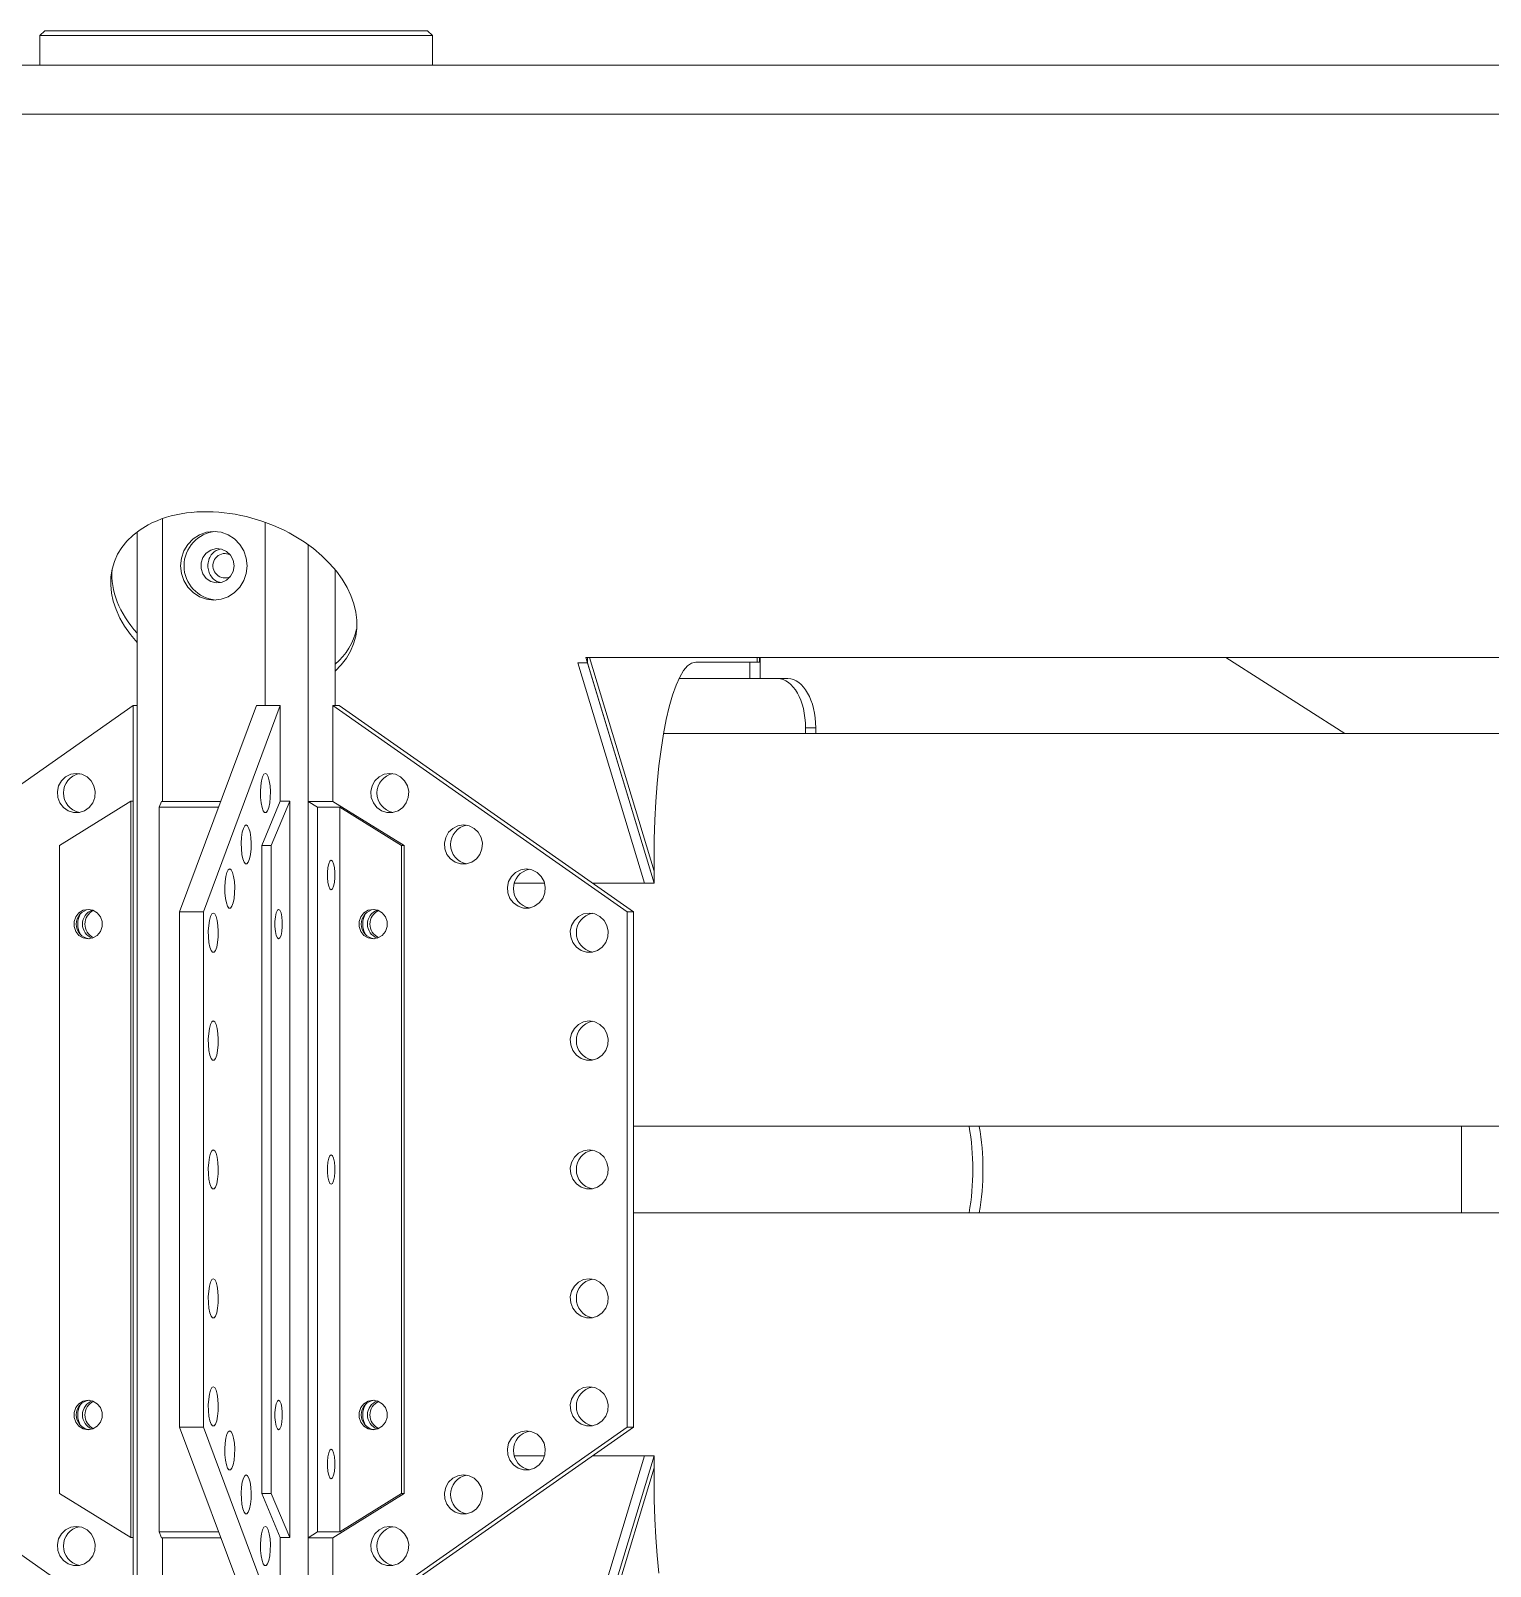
# Model space of a CAD drawing. Header units: millimetres. Extents: x -1052 to 3351, y 0 to 2015.
# Drawn here: x -120.231 to -116.668, y 1572.073 to 1575.821 of the extents above; entities that cross this region are included whole.
import ezdxf

# ---------------------------------------------------------------- set-up
doc = ezdxf.new("R2010")
doc.units = ezdxf.units.MM

msp = doc.modelspace()

# ---------------------------------------------------------------- linework, layer by layer
at = {"linetype": 'Continuous', "lineweight": 0}
for p, q in [((-120.197, 1575.8209), (-120.2089, 1575.8089)), ((-120.2089, 1575.8089), (-120.2089, 1575.737)), ((-119.2613, 1575.8089), (-120.2089, 1575.8089)), ((-120.197, 1575.8209), (-119.273, 1575.8209)), ((-119.273, 1575.8209), (-119.2624, 1575.8209)), ((-119.2504, 1575.8089), (-119.2624, 1575.8209)), ((-119.2504, 1575.8089), (-119.2613, 1575.8089)), ((-119.2504, 1575.737), (-119.2504, 1575.8089)), ((-121.4468, 1575.737), (-104.9845, 1575.737)), ((-121.4468, 1575.6172), (-104.9845, 1575.6172)), ((-119.9096, 1574.6299), (-119.9096, 1573.9398)), ((-119.6588, 1574.1735), (-119.6588, 1574.621)), ((-119.9711, 1571.4846), (-119.9711, 1574.5978)), ((-119.8476, 1574.5672), (-119.8573, 1574.5513)), ((-119.8348, 1574.5805), (-119.8476, 1574.5672)), ((-119.8194, 1574.5905), (-119.8348, 1574.5805)), ((-119.8023, 1574.5967), (-119.8194, 1574.5905)), ((-119.7842, 1574.5988), (-119.8023, 1574.5967)), ((-119.7661, 1574.5967), (-119.7842, 1574.5988)), ((-119.749, 1574.5905), (-119.7661, 1574.5967)), ((-119.7336, 1574.5805), (-119.749, 1574.5905)), ((-119.7208, 1574.5672), (-119.7336, 1574.5805)), ((-119.7111, 1574.5513), (-119.7208, 1574.5672)), ((-119.5538, 1574.5662), (-119.5538, 1573.9398)), ((-119.8633, 1574.5336), (-119.8653, 1574.5149)), ((-119.8573, 1574.5513), (-119.8633, 1574.5336)), ((-119.8108, 1574.5349), (-119.8151, 1574.5218)), ((-119.8026, 1574.5458), (-119.8108, 1574.5349)), ((-119.7914, 1574.5533), (-119.8026, 1574.5458)), ((-119.7785, 1574.5567), (-119.7914, 1574.5533)), ((-119.7652, 1574.5556), (-119.7785, 1574.5567)), ((-119.7529, 1574.5501), (-119.7652, 1574.5556)), ((-119.7459, 1574.5426), (-119.7569, 1574.5449)), ((-119.7431, 1574.5407), (-119.7529, 1574.5501)), ((-119.7438, 1574.5417), (-119.7459, 1574.5426)), ((-119.7367, 1574.5286), (-119.7431, 1574.5407)), ((-119.7345, 1574.5149), (-119.7367, 1574.5286)), ((-119.7051, 1574.5336), (-119.7111, 1574.5513)), ((-119.7031, 1574.5149), (-119.7051, 1574.5336)), ((-119.8653, 1574.5149), (-119.8633, 1574.4963)), ((-119.8633, 1574.4963), (-119.8573, 1574.4786)), ((-119.8151, 1574.5218), (-119.8151, 1574.508)), ((-119.8151, 1574.508), (-119.8108, 1574.495)), ((-119.8108, 1574.495), (-119.8026, 1574.4841)), ((-119.7529, 1574.4798), (-119.7431, 1574.4892)), ((-119.7431, 1574.4892), (-119.7367, 1574.5013)), ((-119.7367, 1574.5013), (-119.7345, 1574.5149)), ((-119.7111, 1574.4786), (-119.7051, 1574.4963)), ((-119.7051, 1574.4963), (-119.7031, 1574.5149)), ((-119.4883, 1574.1735), (-119.4883, 1574.5055)), ((-119.8573, 1574.4786), (-119.8476, 1574.4627)), ((-119.8476, 1574.4627), (-119.8348, 1574.4494)), ((-119.8026, 1574.4841), (-119.7914, 1574.4765)), ((-119.7914, 1574.4765), (-119.7785, 1574.4732)), ((-119.7785, 1574.4732), (-119.7652, 1574.4743)), ((-119.7652, 1574.4743), (-119.7529, 1574.4798)), ((-119.7336, 1574.4494), (-119.7208, 1574.4627)), ((-119.7208, 1574.4627), (-119.7111, 1574.4786)), ((-119.8348, 1574.4494), (-119.8194, 1574.4394)), ((-119.8194, 1574.4394), (-119.8023, 1574.4332)), ((-119.8023, 1574.4332), (-119.7842, 1574.4311)), ((-119.7842, 1574.4311), (-119.7661, 1574.4332)), ((-119.7661, 1574.4332), (-119.749, 1574.4394)), ((-119.749, 1574.4394), (-119.7336, 1574.4494)), ((-118.8954, 1574.2777), (-118.8719, 1574.2777)), ((-118.8954, 1574.2777), (-118.733, 1573.7405)), ((-115.5977, 1574.2913), (-118.8761, 1574.2913)), ((-118.8761, 1574.2913), (-118.7096, 1573.7405)), ((-118.8719, 1574.2913), (-118.8719, 1574.2777)), ((-118.8719, 1574.2777), (-118.7096, 1573.7405)), ((-118.7096, 1573.7698), (-118.8672, 1574.2913)), ((-118.6375, 1574.259), (-118.6278, 1574.2705)), ((-118.6278, 1574.2705), (-118.6179, 1574.2774)), ((-118.6179, 1574.2774), (-118.6079, 1574.2797)), ((-118.6079, 1574.2797), (-118.4576, 1574.2797)), ((-118.4759, 1574.2394), (-118.4759, 1574.2797)), ((-118.4576, 1574.2913), (-118.4576, 1574.2797)), ((-118.4525, 1574.2797), (-118.4576, 1574.2797)), ((-118.4525, 1574.2913), (-118.4525, 1574.2797)), ((-118.451, 1574.2394), (-118.451, 1574.2913)), ((-117.0237, 1574.1052), (-117.3141, 1574.2913)), ((-118.6559, 1574.2231), (-118.6469, 1574.2432)), ((-118.6488, 1574.2394), (-118.4759, 1574.2394)), ((-118.6469, 1574.2432), (-118.6375, 1574.259)), ((-118.4759, 1574.2394), (-118.451, 1574.2394)), ((-118.383, 1574.2394), (-118.451, 1574.2394)), ((-118.6725, 1574.1709), (-118.6644, 1574.1989)), ((-118.6644, 1574.1989), (-118.6559, 1574.2231)), ((-120.6995, 1573.6703), (-119.9807, 1574.1735)), ((-119.9807, 1574.1735), (-119.9807, 1571.909)), ((-119.9807, 1574.1735), (-119.9711, 1574.1735)), ((-119.8677, 1573.6703), (-119.6799, 1574.1735)), ((-119.8097, 1573.6703), (-119.6219, 1574.1735)), ((-119.6219, 1574.1735), (-119.6799, 1574.1735)), ((-119.6219, 1574.1735), (-119.6219, 1573.9401)), ((-119.4938, 1574.1735), (-119.4938, 1573.9398)), ((-118.775, 1573.6703), (-119.4938, 1574.1735)), ((-119.4786, 1574.1735), (-119.4938, 1574.1735)), ((-118.7599, 1573.6703), (-119.4786, 1574.1735)), ((-118.6798, 1574.1393), (-118.6725, 1574.1709)), ((-118.6865, 1574.1045), (-118.6798, 1574.1393)), ((-118.3149, 1574.1196), (-118.3398, 1574.1196)), ((-118.3398, 1574.1052), (-118.3398, 1574.1196)), ((-118.3149, 1574.1052), (-118.3149, 1574.1196)), ((-118.6925, 1574.0667), (-118.6865, 1574.1045)), ((-115.5414, 1574.1052), (-118.6864, 1574.1052)), ((-118.6976, 1574.0263), (-118.6925, 1574.0667)), ((-120.146, 1573.9999), (-120.1561, 1573.9902)), ((-120.1335, 1574.0061), (-120.146, 1573.9999)), ((-120.1199, 1574.0082), (-120.1335, 1574.0061)), ((-120.1062, 1574.0061), (-120.1199, 1574.0082)), ((-120.0937, 1573.9999), (-120.1062, 1574.0061)), ((-120.0836, 1573.9902), (-120.0937, 1573.9999)), ((-119.6651, 1573.9999), (-119.6677, 1573.9902)), ((-119.6618, 1574.0061), (-119.6651, 1573.9999)), ((-119.6583, 1574.0082), (-119.6618, 1574.0061)), ((-119.6547, 1574.0061), (-119.6583, 1574.0082)), ((-119.6514, 1573.9999), (-119.6547, 1574.0061)), ((-119.6488, 1573.9902), (-119.6514, 1573.9999)), ((-119.3909, 1573.9902), (-119.3808, 1573.9999)), ((-119.3808, 1573.9999), (-119.3683, 1574.0061)), ((-119.3683, 1574.0061), (-119.3547, 1574.0082)), ((-119.3547, 1574.0082), (-119.341, 1574.0061)), ((-119.341, 1574.0061), (-119.3285, 1573.9999)), ((-119.3285, 1573.9999), (-119.3184, 1573.9902)), ((-118.7019, 1573.9838), (-118.6976, 1574.0263)), ((-120.163, 1573.9778), (-120.1661, 1573.9639)), ((-120.1661, 1573.9639), (-120.1651, 1573.9496)), ((-120.1561, 1573.9902), (-120.163, 1573.9778)), ((-120.0767, 1573.9778), (-120.0836, 1573.9902)), ((-120.0736, 1573.9639), (-120.0767, 1573.9778)), ((-120.0746, 1573.9496), (-120.0736, 1573.9639)), ((-119.6695, 1573.9778), (-119.6703, 1573.9639)), ((-119.6703, 1573.9639), (-119.6701, 1573.9496)), ((-119.6677, 1573.9902), (-119.6695, 1573.9778)), ((-119.647, 1573.9778), (-119.6488, 1573.9902)), ((-119.6462, 1573.9639), (-119.647, 1573.9778)), ((-119.6464, 1573.9496), (-119.6462, 1573.9639)), ((-119.4009, 1573.9639), (-119.3978, 1573.9778)), ((-119.3999, 1573.9496), (-119.4009, 1573.9639)), ((-119.3978, 1573.9778), (-119.3909, 1573.9902)), ((-119.3184, 1573.9902), (-119.3115, 1573.9778)), ((-119.3115, 1573.9778), (-119.3084, 1573.9639)), ((-119.3084, 1573.9639), (-119.3095, 1573.9496)), ((-118.7053, 1573.9395), (-118.7019, 1573.9838)), ((-120.1651, 1573.9496), (-120.16, 1573.9363)), ((-119.9868, 1573.9401), (-120.1607, 1573.8323)), ((-120.16, 1573.9363), (-120.1514, 1573.9252)), ((-120.1514, 1573.9252), (-120.14, 1573.9171)), ((-120.0997, 1573.9171), (-120.0883, 1573.9252)), ((-120.0883, 1573.9252), (-120.0797, 1573.9363)), ((-120.0797, 1573.9363), (-120.0746, 1573.9496)), ((-119.9868, 1572.1429), (-119.9868, 1573.9401)), ((-119.9868, 1573.9401), (-119.9807, 1573.9401)), ((-119.9807, 1572.1429), (-119.9807, 1573.9401)), ((-119.9117, 1573.9398), (-119.9178, 1573.9255)), ((-119.9178, 1573.9255), (-119.7724, 1573.9255)), ((-119.9178, 1572.157), (-119.9178, 1573.9255)), ((-119.7671, 1573.9398), (-119.9117, 1573.9398)), ((-119.6701, 1573.9496), (-119.6688, 1573.9363)), ((-119.6688, 1573.9363), (-119.6665, 1573.9252)), ((-119.6219, 1573.9401), (-119.6673, 1573.8323)), ((-119.6665, 1573.9252), (-119.6635, 1573.9171)), ((-119.653, 1573.9171), (-119.65, 1573.9252)), ((-119.65, 1573.9252), (-119.6478, 1573.9363)), ((-119.6478, 1573.9363), (-119.6464, 1573.9496)), ((-119.5987, 1573.9401), (-119.6442, 1573.8323)), ((-119.5987, 1573.9401), (-119.6219, 1573.9401)), ((-119.5987, 1572.1429), (-119.5987, 1573.9401)), ((-119.5543, 1573.9398), (-119.5312, 1573.9255)), ((-119.4938, 1573.9398), (-119.5543, 1573.9398)), ((-119.5543, 1572.1426), (-119.5543, 1573.9398)), ((-119.5312, 1573.9255), (-119.4766, 1573.9255)), ((-119.5312, 1572.157), (-119.5312, 1573.9255)), ((-119.4938, 1573.9398), (-119.3199, 1573.832)), ((-119.4766, 1573.9255), (-119.3259, 1573.832)), ((-119.4766, 1572.157), (-119.4766, 1573.9255)), ((-119.3948, 1573.9363), (-119.3999, 1573.9496)), ((-119.3862, 1573.9252), (-119.3948, 1573.9363)), ((-119.3748, 1573.9171), (-119.3862, 1573.9252)), ((-119.3231, 1573.9252), (-119.3345, 1573.9171)), ((-119.3145, 1573.9363), (-119.3231, 1573.9252)), ((-119.3095, 1573.9496), (-119.3145, 1573.9363)), ((-118.7077, 1573.8939), (-118.7053, 1573.9395)), ((-120.14, 1573.9171), (-120.1268, 1573.9129)), ((-120.1268, 1573.9129), (-120.1129, 1573.9129)), ((-120.1129, 1573.9129), (-120.0997, 1573.9171)), ((-119.6635, 1573.9171), (-119.6601, 1573.9129)), ((-119.6601, 1573.9129), (-119.6565, 1573.9129)), ((-119.6565, 1573.9129), (-119.653, 1573.9171)), ((-119.3616, 1573.9129), (-119.3748, 1573.9171)), ((-119.3477, 1573.9129), (-119.3616, 1573.9129)), ((-119.3345, 1573.9171), (-119.3477, 1573.9129)), ((-118.7091, 1573.8474), (-118.7077, 1573.8939)), ((-119.7165, 1573.852), (-119.7173, 1573.838)), ((-119.7147, 1573.8643), (-119.7165, 1573.852)), ((-119.7121, 1573.874), (-119.7147, 1573.8643)), ((-119.7088, 1573.8802), (-119.7121, 1573.874)), ((-119.7052, 1573.8824), (-119.7088, 1573.8802)), ((-119.7017, 1573.8802), (-119.7052, 1573.8824)), ((-119.6984, 1573.874), (-119.7017, 1573.8802)), ((-119.6958, 1573.8643), (-119.6984, 1573.874)), ((-119.6939, 1573.852), (-119.6958, 1573.8643)), ((-119.6931, 1573.838), (-119.6939, 1573.852)), ((-119.2211, 1573.838), (-119.2181, 1573.852)), ((-119.2181, 1573.852), (-119.2112, 1573.8643)), ((-119.2112, 1573.8643), (-119.201, 1573.874)), ((-119.201, 1573.874), (-119.1886, 1573.8802)), ((-119.1886, 1573.8802), (-119.1749, 1573.8824)), ((-119.1749, 1573.8824), (-119.1612, 1573.8802)), ((-119.1612, 1573.8802), (-119.1488, 1573.874)), ((-119.1488, 1573.874), (-119.1386, 1573.8643)), ((-119.1386, 1573.8643), (-119.1317, 1573.852)), ((-119.1317, 1573.852), (-119.1287, 1573.838)), ((-120.1607, 1572.2507), (-120.1607, 1573.8323)), ((-119.7173, 1573.838), (-119.717, 1573.8238)), ((-119.717, 1573.8238), (-119.7157, 1573.8105)), ((-119.6947, 1573.8105), (-119.6934, 1573.8238)), ((-119.6934, 1573.8238), (-119.6931, 1573.838)), ((-119.6442, 1573.8323), (-119.6673, 1573.8323)), ((-119.6673, 1572.2507), (-119.6673, 1573.8323)), ((-119.6442, 1572.2507), (-119.6442, 1573.8323)), ((-119.3199, 1573.832), (-119.3259, 1573.832)), ((-119.3259, 1572.2505), (-119.3259, 1573.832)), ((-119.3199, 1572.2505), (-119.3199, 1573.832)), ((-119.2201, 1573.8238), (-119.2211, 1573.838)), ((-119.2151, 1573.8105), (-119.2201, 1573.8238)), ((-119.1297, 1573.8238), (-119.1347, 1573.8105)), ((-119.1287, 1573.838), (-119.1297, 1573.8238)), ((-118.7096, 1573.8004), (-118.7091, 1573.8474)), ((-119.7453, 1573.7749), (-119.7489, 1573.7727)), ((-119.7418, 1573.7727), (-119.7453, 1573.7749)), ((-119.7157, 1573.8105), (-119.7135, 1573.7993)), ((-119.7135, 1573.7993), (-119.7105, 1573.7913)), ((-119.7105, 1573.7913), (-119.707, 1573.7871)), ((-119.707, 1573.7871), (-119.7034, 1573.7871)), ((-119.7034, 1573.7871), (-119.7, 1573.7913)), ((-119.7, 1573.7913), (-119.697, 1573.7993)), ((-119.697, 1573.7993), (-119.6947, 1573.8105)), ((-119.5057, 1573.7781), (-119.5068, 1573.7664)), ((-119.5037, 1573.7877), (-119.5057, 1573.7781)), ((-119.5009, 1573.7939), (-119.5037, 1573.7877)), ((-119.4978, 1573.7961), (-119.5009, 1573.7939)), ((-119.4947, 1573.7939), (-119.4978, 1573.7961)), ((-119.492, 1573.7877), (-119.4947, 1573.7939)), ((-119.49, 1573.7781), (-119.492, 1573.7877)), ((-119.4889, 1573.7664), (-119.49, 1573.7781)), ((-119.2064, 1573.7993), (-119.2151, 1573.8105)), ((-119.195, 1573.7913), (-119.2064, 1573.7993)), ((-119.1818, 1573.7871), (-119.195, 1573.7913)), ((-119.168, 1573.7871), (-119.1818, 1573.7871)), ((-119.1548, 1573.7913), (-119.168, 1573.7871)), ((-119.1434, 1573.7993), (-119.1548, 1573.7913)), ((-119.1347, 1573.8105), (-119.1434, 1573.7993)), ((-119.035, 1573.7727), (-119.0213, 1573.7749)), ((-119.0213, 1573.7749), (-119.0077, 1573.7727)), ((-118.7096, 1573.7405), (-118.7096, 1573.8004)), ((-119.7566, 1573.7444), (-119.7574, 1573.7305)), ((-119.7548, 1573.7568), (-119.7566, 1573.7444)), ((-119.7522, 1573.7665), (-119.7548, 1573.7568)), ((-119.7489, 1573.7727), (-119.7522, 1573.7665)), ((-119.7385, 1573.7665), (-119.7418, 1573.7727)), ((-119.7359, 1573.7568), (-119.7385, 1573.7665)), ((-119.7341, 1573.7444), (-119.7359, 1573.7568)), ((-119.7333, 1573.7305), (-119.7341, 1573.7444)), ((-119.5068, 1573.7664), (-119.5068, 1573.7539)), ((-119.5068, 1573.7539), (-119.5057, 1573.7421)), ((-119.5057, 1573.7421), (-119.5037, 1573.7326)), ((-119.492, 1573.7326), (-119.49, 1573.7421)), ((-119.49, 1573.7421), (-119.4889, 1573.7539)), ((-119.4889, 1573.7539), (-119.4889, 1573.7664)), ((-119.0676, 1573.7305), (-119.0645, 1573.7444)), ((-119.0645, 1573.7444), (-119.0576, 1573.7568)), ((-119.0576, 1573.7568), (-119.0475, 1573.7665)), ((-119.0507, 1573.7405), (-118.9769, 1573.7405)), ((-119.0475, 1573.7665), (-119.035, 1573.7727)), ((-119.0077, 1573.7727), (-118.9952, 1573.7665)), ((-118.9952, 1573.7665), (-118.9851, 1573.7568)), ((-118.9851, 1573.7568), (-118.9782, 1573.7444)), ((-118.9782, 1573.7444), (-118.9751, 1573.7305)), ((-118.8602, 1573.7405), (-118.733, 1573.7405)), ((-118.7096, 1573.7405), (-118.733, 1573.7405)), ((-118.7096, 1573.7405), (-118.7096, 1573.7698)), ((-119.7574, 1573.7305), (-119.7572, 1573.7163)), ((-119.7572, 1573.7163), (-119.7558, 1573.703)), ((-119.7558, 1573.703), (-119.7536, 1573.6918)), ((-119.7371, 1573.6918), (-119.7349, 1573.703)), ((-119.7349, 1573.703), (-119.7335, 1573.7163)), ((-119.7335, 1573.7163), (-119.7333, 1573.7305)), ((-119.5037, 1573.7326), (-119.5009, 1573.7263)), ((-119.5009, 1573.7263), (-119.4978, 1573.7242)), ((-119.4978, 1573.7242), (-119.4947, 1573.7263)), ((-119.4947, 1573.7263), (-119.492, 1573.7326)), ((-119.0665, 1573.7163), (-119.0676, 1573.7305)), ((-119.0615, 1573.703), (-119.0665, 1573.7163)), ((-119.0529, 1573.6918), (-119.0615, 1573.703)), ((-118.9812, 1573.703), (-118.9898, 1573.6918)), ((-118.9761, 1573.7163), (-118.9812, 1573.703)), ((-118.9751, 1573.7305), (-118.9761, 1573.7163)), ((-120.1135, 1573.6678), (-120.1213, 1573.6583)), ((-120.103, 1573.6741), (-120.1135, 1573.6678)), ((-120.0911, 1573.6763), (-120.103, 1573.6741)), ((-120.0792, 1573.6741), (-120.0911, 1573.6763)), ((-120.0688, 1573.6678), (-120.0792, 1573.6741)), ((-120.061, 1573.6583), (-120.0688, 1573.6678)), ((-119.8097, 1573.6703), (-119.8677, 1573.6703)), ((-119.8677, 1573.6703), (-119.8677, 1572.4122)), ((-119.8097, 1573.6703), (-119.8097, 1572.4122)), ((-119.789, 1573.6652), (-119.7923, 1573.659)), ((-119.7855, 1573.6673), (-119.789, 1573.6652)), ((-119.7819, 1573.6652), (-119.7855, 1573.6673)), ((-119.7786, 1573.659), (-119.7819, 1573.6652)), ((-119.7536, 1573.6918), (-119.7506, 1573.6838)), ((-119.7506, 1573.6838), (-119.7472, 1573.6795)), ((-119.7472, 1573.6795), (-119.7435, 1573.6795)), ((-119.7435, 1573.6795), (-119.7401, 1573.6838)), ((-119.7401, 1573.6838), (-119.7371, 1573.6918)), ((-119.6318, 1573.6678), (-119.6339, 1573.6583)), ((-119.6291, 1573.6741), (-119.6318, 1573.6678)), ((-119.626, 1573.6763), (-119.6291, 1573.6741)), ((-119.6229, 1573.6741), (-119.626, 1573.6763)), ((-119.6201, 1573.6678), (-119.6229, 1573.6741)), ((-119.6181, 1573.6583), (-119.6201, 1573.6678)), ((-119.4178, 1573.6678), (-119.4256, 1573.6583)), ((-119.4074, 1573.6741), (-119.4178, 1573.6678)), ((-119.3955, 1573.6763), (-119.4074, 1573.6741)), ((-119.3836, 1573.6741), (-119.3955, 1573.6763)), ((-119.3731, 1573.6678), (-119.3836, 1573.6741)), ((-119.3654, 1573.6583), (-119.3731, 1573.6678)), ((-119.0415, 1573.6838), (-119.0529, 1573.6918)), ((-119.0283, 1573.6795), (-119.0415, 1573.6838)), ((-119.0144, 1573.6795), (-119.0283, 1573.6795)), ((-119.0012, 1573.6838), (-119.0144, 1573.6795)), ((-118.9898, 1573.6918), (-119.0012, 1573.6838)), ((-118.8939, 1573.659), (-118.8815, 1573.6652)), ((-118.8815, 1573.6652), (-118.8678, 1573.6673)), ((-118.8678, 1573.6673), (-118.8541, 1573.6652)), ((-118.8541, 1573.6652), (-118.8417, 1573.659)), ((-118.775, 1573.6703), (-118.775, 1572.4122)), ((-118.7599, 1573.6703), (-118.775, 1573.6703)), ((-118.7599, 1573.6703), (-118.7599, 1572.4122)), ((-120.1213, 1573.6583), (-120.1254, 1573.6465)), ((-120.1254, 1573.6465), (-120.1254, 1573.6341)), ((-120.1254, 1573.6341), (-120.1213, 1573.6223)), ((-120.0569, 1573.6465), (-120.061, 1573.6583)), ((-120.061, 1573.6223), (-120.0569, 1573.6341)), ((-120.0569, 1573.6341), (-120.0569, 1573.6465)), ((-119.7967, 1573.6369), (-119.7976, 1573.623)), ((-119.7949, 1573.6493), (-119.7967, 1573.6369)), ((-119.7923, 1573.659), (-119.7949, 1573.6493)), ((-119.776, 1573.6493), (-119.7786, 1573.659)), ((-119.7742, 1573.6369), (-119.776, 1573.6493)), ((-119.7734, 1573.623), (-119.7742, 1573.6369)), ((-119.6339, 1573.6583), (-119.6349, 1573.6465)), ((-119.6349, 1573.6465), (-119.6349, 1573.6341)), ((-119.6349, 1573.6341), (-119.6339, 1573.6223)), ((-119.617, 1573.6465), (-119.6181, 1573.6583)), ((-119.6181, 1573.6223), (-119.617, 1573.6341)), ((-119.617, 1573.6341), (-119.617, 1573.6465)), ((-119.4256, 1573.6583), (-119.4297, 1573.6465)), ((-119.4297, 1573.6465), (-119.4297, 1573.6341)), ((-119.4297, 1573.6341), (-119.4256, 1573.6223)), ((-119.3612, 1573.6465), (-119.3654, 1573.6583)), ((-119.3654, 1573.6223), (-119.3612, 1573.6341)), ((-119.3612, 1573.6341), (-119.3612, 1573.6465)), ((-118.914, 1573.623), (-118.9109, 1573.6369)), ((-118.9109, 1573.6369), (-118.904, 1573.6493)), ((-118.904, 1573.6493), (-118.8939, 1573.659)), ((-118.8417, 1573.659), (-118.8315, 1573.6493)), ((-118.8315, 1573.6493), (-118.8246, 1573.6369)), ((-118.8246, 1573.6369), (-118.8215, 1573.623)), ((-120.1213, 1573.6223), (-120.1135, 1573.6128)), ((-120.1135, 1573.6128), (-120.103, 1573.6065)), ((-120.103, 1573.6065), (-120.0911, 1573.6044)), ((-120.0911, 1573.6044), (-120.0792, 1573.6065)), ((-120.0792, 1573.6065), (-120.0688, 1573.6128)), ((-120.0688, 1573.6128), (-120.061, 1573.6223)), ((-119.7976, 1573.623), (-119.7973, 1573.6088)), ((-119.7973, 1573.6088), (-119.796, 1573.5955)), ((-119.796, 1573.5955), (-119.7937, 1573.5843)), ((-119.7772, 1573.5843), (-119.775, 1573.5955)), ((-119.775, 1573.5955), (-119.7737, 1573.6088)), ((-119.7737, 1573.6088), (-119.7734, 1573.623)), ((-119.6339, 1573.6223), (-119.6318, 1573.6128)), ((-119.6318, 1573.6128), (-119.6291, 1573.6065)), ((-119.6291, 1573.6065), (-119.626, 1573.6044)), ((-119.626, 1573.6044), (-119.6229, 1573.6065)), ((-119.6229, 1573.6065), (-119.6201, 1573.6128)), ((-119.6201, 1573.6128), (-119.6181, 1573.6223)), ((-119.4256, 1573.6223), (-119.4178, 1573.6128)), ((-119.4178, 1573.6128), (-119.4074, 1573.6065)), ((-119.4074, 1573.6065), (-119.3955, 1573.6044)), ((-119.3955, 1573.6044), (-119.3836, 1573.6065)), ((-119.3836, 1573.6065), (-119.3731, 1573.6128)), ((-119.3731, 1573.6128), (-119.3654, 1573.6223)), ((-118.913, 1573.6088), (-118.914, 1573.623)), ((-118.9079, 1573.5955), (-118.913, 1573.6088)), ((-118.8993, 1573.5843), (-118.9079, 1573.5955)), ((-118.8276, 1573.5955), (-118.8362, 1573.5843)), ((-118.8226, 1573.6088), (-118.8276, 1573.5955)), ((-118.8215, 1573.623), (-118.8226, 1573.6088)), ((-119.7937, 1573.5843), (-119.7907, 1573.5762)), ((-119.7907, 1573.5762), (-119.7873, 1573.572)), ((-119.7873, 1573.572), (-119.7837, 1573.572)), ((-119.7837, 1573.572), (-119.7802, 1573.5762)), ((-119.7802, 1573.5762), (-119.7772, 1573.5843)), ((-118.8879, 1573.5762), (-118.8993, 1573.5843)), ((-118.8747, 1573.572), (-118.8879, 1573.5762)), ((-118.8609, 1573.572), (-118.8747, 1573.572)), ((-118.8477, 1573.5762), (-118.8609, 1573.572)), ((-118.8362, 1573.5843), (-118.8477, 1573.5762)), ((-119.789, 1573.4016), (-119.7923, 1573.3954)), ((-119.7855, 1573.4038), (-119.789, 1573.4016)), ((-119.7819, 1573.4016), (-119.7855, 1573.4038)), ((-119.7786, 1573.3954), (-119.7819, 1573.4016)), ((-118.8939, 1573.3954), (-118.8815, 1573.4016)), ((-118.8815, 1573.4016), (-118.8678, 1573.4038)), ((-118.8678, 1573.4038), (-118.8541, 1573.4016)), ((-118.8541, 1573.4016), (-118.8417, 1573.3954)), ((-119.7967, 1573.3733), (-119.7976, 1573.3594)), ((-119.7949, 1573.3857), (-119.7967, 1573.3733)), ((-119.7923, 1573.3954), (-119.7949, 1573.3857)), ((-119.776, 1573.3857), (-119.7786, 1573.3954)), ((-119.7742, 1573.3733), (-119.776, 1573.3857)), ((-119.7734, 1573.3594), (-119.7742, 1573.3733)), ((-118.914, 1573.3594), (-118.9109, 1573.3733)), ((-118.9109, 1573.3733), (-118.904, 1573.3857)), ((-118.904, 1573.3857), (-118.8939, 1573.3954)), ((-118.8417, 1573.3954), (-118.8315, 1573.3857)), ((-118.8315, 1573.3857), (-118.8246, 1573.3733)), ((-118.8246, 1573.3733), (-118.8215, 1573.3594)), ((-119.7976, 1573.3594), (-119.7973, 1573.3452)), ((-119.7973, 1573.3452), (-119.796, 1573.3319)), ((-119.796, 1573.3319), (-119.7937, 1573.3207)), ((-119.7772, 1573.3207), (-119.775, 1573.3319)), ((-119.775, 1573.3319), (-119.7737, 1573.3452)), ((-119.7737, 1573.3452), (-119.7734, 1573.3594)), ((-118.913, 1573.3452), (-118.914, 1573.3594)), ((-118.9079, 1573.3319), (-118.913, 1573.3452)), ((-118.8993, 1573.3207), (-118.9079, 1573.3319)), ((-118.8276, 1573.3319), (-118.8362, 1573.3207)), ((-118.8226, 1573.3452), (-118.8276, 1573.3319)), ((-118.8215, 1573.3594), (-118.8226, 1573.3452)), ((-119.7937, 1573.3207), (-119.7907, 1573.3126)), ((-119.7907, 1573.3126), (-119.7873, 1573.3084)), ((-119.7873, 1573.3084), (-119.7837, 1573.3084)), ((-119.7837, 1573.3084), (-119.7802, 1573.3126)), ((-119.7802, 1573.3126), (-119.7772, 1573.3207)), ((-118.8879, 1573.3126), (-118.8993, 1573.3207)), ((-118.8747, 1573.3084), (-118.8879, 1573.3126)), ((-118.8609, 1573.3084), (-118.8747, 1573.3084)), ((-118.8477, 1573.3126), (-118.8609, 1573.3084)), ((-118.8362, 1573.3207), (-118.8477, 1573.3126)), ((-118.7599, 1573.1467), (-104.5778, 1573.1467)), ((-116.7388, 1572.9358), (-116.7388, 1573.1467)), ((-119.7949, 1573.0711), (-119.7967, 1573.0587)), ((-119.7923, 1573.0808), (-119.7949, 1573.0711)), ((-119.789, 1573.087), (-119.7923, 1573.0808)), ((-119.7855, 1573.0892), (-119.789, 1573.087)), ((-119.7819, 1573.087), (-119.7855, 1573.0892)), ((-119.7786, 1573.0808), (-119.7819, 1573.087)), ((-119.776, 1573.0711), (-119.7786, 1573.0808)), ((-119.7742, 1573.0587), (-119.776, 1573.0711)), ((-119.5037, 1573.0688), (-119.5057, 1573.0592)), ((-119.5009, 1573.075), (-119.5037, 1573.0688)), ((-119.4978, 1573.0772), (-119.5009, 1573.075)), ((-119.4947, 1573.075), (-119.4978, 1573.0772)), ((-119.492, 1573.0688), (-119.4947, 1573.075)), ((-119.49, 1573.0592), (-119.492, 1573.0688)), ((-118.9109, 1573.0587), (-118.904, 1573.0711)), ((-118.904, 1573.0711), (-118.8939, 1573.0808)), ((-118.8939, 1573.0808), (-118.8815, 1573.087)), ((-118.8815, 1573.087), (-118.8678, 1573.0892)), ((-118.8678, 1573.0892), (-118.8541, 1573.087)), ((-118.8541, 1573.087), (-118.8417, 1573.0808)), ((-118.8417, 1573.0808), (-118.8315, 1573.0711)), ((-118.8315, 1573.0711), (-118.8246, 1573.0587)), ((-119.7967, 1573.0587), (-119.7976, 1573.0448)), ((-119.7976, 1573.0448), (-119.7973, 1573.0306)), ((-119.7973, 1573.0306), (-119.796, 1573.0173)), ((-119.775, 1573.0173), (-119.7737, 1573.0306)), ((-119.7734, 1573.0448), (-119.7742, 1573.0587)), ((-119.7737, 1573.0306), (-119.7734, 1573.0448)), ((-119.5057, 1573.0592), (-119.5068, 1573.0475)), ((-119.5068, 1573.0475), (-119.5068, 1573.035)), ((-119.5068, 1573.035), (-119.5057, 1573.0233)), ((-119.4889, 1573.0475), (-119.49, 1573.0592)), ((-119.49, 1573.0233), (-119.4889, 1573.035)), ((-119.4889, 1573.035), (-119.4889, 1573.0475)), ((-118.914, 1573.0448), (-118.9109, 1573.0587)), ((-118.913, 1573.0306), (-118.914, 1573.0448)), ((-118.9079, 1573.0173), (-118.913, 1573.0306)), ((-118.8226, 1573.0306), (-118.8276, 1573.0173)), ((-118.8246, 1573.0587), (-118.8215, 1573.0448)), ((-118.8215, 1573.0448), (-118.8226, 1573.0306)), ((-119.796, 1573.0173), (-119.7937, 1573.0061)), ((-119.7937, 1573.0061), (-119.7907, 1572.9981)), ((-119.7907, 1572.9981), (-119.7873, 1572.9938)), ((-119.7873, 1572.9938), (-119.7837, 1572.9938)), ((-119.7837, 1572.9938), (-119.7802, 1572.9981)), ((-119.7802, 1572.9981), (-119.7772, 1573.0061)), ((-119.7772, 1573.0061), (-119.775, 1573.0173)), ((-119.5057, 1573.0233), (-119.5037, 1573.0137)), ((-119.5037, 1573.0137), (-119.5009, 1573.0075)), ((-119.5009, 1573.0075), (-119.4978, 1573.0053)), ((-119.4978, 1573.0053), (-119.4947, 1573.0075)), ((-119.4947, 1573.0075), (-119.492, 1573.0137)), ((-119.492, 1573.0137), (-119.49, 1573.0233)), ((-118.8993, 1573.0061), (-118.9079, 1573.0173)), ((-118.8879, 1572.9981), (-118.8993, 1573.0061)), ((-118.8747, 1572.9938), (-118.8879, 1572.9981)), ((-118.8609, 1572.9938), (-118.8747, 1572.9938)), ((-118.8477, 1572.9981), (-118.8609, 1572.9938)), ((-118.8362, 1573.0061), (-118.8477, 1572.9981)), ((-118.8276, 1573.0173), (-118.8362, 1573.0061)), ((-104.5778, 1572.9358), (-118.7599, 1572.9358)), ((-119.7923, 1572.7662), (-119.7949, 1572.7565)), ((-119.789, 1572.7724), (-119.7923, 1572.7662)), ((-119.7855, 1572.7746), (-119.789, 1572.7724)), ((-119.7819, 1572.7724), (-119.7855, 1572.7746)), ((-119.7786, 1572.7662), (-119.7819, 1572.7724)), ((-119.776, 1572.7565), (-119.7786, 1572.7662)), ((-118.904, 1572.7565), (-118.8939, 1572.7662)), ((-118.8939, 1572.7662), (-118.8815, 1572.7724)), ((-118.8815, 1572.7724), (-118.8678, 1572.7746)), ((-118.8678, 1572.7746), (-118.8541, 1572.7724)), ((-118.8541, 1572.7724), (-118.8417, 1572.7662)), ((-118.8417, 1572.7662), (-118.8315, 1572.7565)), ((-119.7967, 1572.7442), (-119.7976, 1572.7302)), ((-119.7976, 1572.7302), (-119.7973, 1572.716)), ((-119.7949, 1572.7565), (-119.7967, 1572.7442)), ((-119.7742, 1572.7442), (-119.776, 1572.7565)), ((-119.7734, 1572.7302), (-119.7742, 1572.7442)), ((-119.7737, 1572.716), (-119.7734, 1572.7302)), ((-118.914, 1572.7302), (-118.9109, 1572.7442)), ((-118.913, 1572.716), (-118.914, 1572.7302)), ((-118.9109, 1572.7442), (-118.904, 1572.7565)), ((-118.8315, 1572.7565), (-118.8246, 1572.7442)), ((-118.8246, 1572.7442), (-118.8215, 1572.7302)), ((-118.8215, 1572.7302), (-118.8226, 1572.716)), ((-119.7973, 1572.716), (-119.796, 1572.7027)), ((-119.796, 1572.7027), (-119.7937, 1572.6915)), ((-119.7937, 1572.6915), (-119.7907, 1572.6835)), ((-119.7802, 1572.6835), (-119.7772, 1572.6915)), ((-119.7772, 1572.6915), (-119.775, 1572.7027)), ((-119.775, 1572.7027), (-119.7737, 1572.716)), ((-118.9079, 1572.7027), (-118.913, 1572.716)), ((-118.8993, 1572.6915), (-118.9079, 1572.7027)), ((-118.8879, 1572.6835), (-118.8993, 1572.6915)), ((-118.8362, 1572.6915), (-118.8477, 1572.6835)), ((-118.8276, 1572.7027), (-118.8362, 1572.6915)), ((-118.8226, 1572.716), (-118.8276, 1572.7027)), ((-119.7907, 1572.6835), (-119.7873, 1572.6793)), ((-119.7873, 1572.6793), (-119.7837, 1572.6793)), ((-119.7837, 1572.6793), (-119.7802, 1572.6835)), ((-118.8747, 1572.6793), (-118.8879, 1572.6835)), ((-118.8609, 1572.6793), (-118.8747, 1572.6793)), ((-118.8477, 1572.6835), (-118.8609, 1572.6793)), ((-119.7923, 1572.5027), (-119.7949, 1572.4929)), ((-119.789, 1572.5089), (-119.7923, 1572.5027)), ((-119.7855, 1572.511), (-119.789, 1572.5089)), ((-119.7819, 1572.5089), (-119.7855, 1572.511)), ((-119.7786, 1572.5027), (-119.7819, 1572.5089)), ((-119.776, 1572.4929), (-119.7786, 1572.5027)), ((-118.904, 1572.4929), (-118.8939, 1572.5027)), ((-118.8939, 1572.5027), (-118.8815, 1572.5089)), ((-118.8815, 1572.5089), (-118.8678, 1572.511)), ((-118.8678, 1572.511), (-118.8541, 1572.5089)), ((-118.8541, 1572.5089), (-118.8417, 1572.5027)), ((-118.8417, 1572.5027), (-118.8315, 1572.4929)), ((-120.1135, 1572.4697), (-120.1213, 1572.4601)), ((-120.103, 1572.4759), (-120.1135, 1572.4697)), ((-120.0911, 1572.4781), (-120.103, 1572.4759)), ((-120.0792, 1572.4759), (-120.0911, 1572.4781)), ((-120.0688, 1572.4697), (-120.0792, 1572.4759)), ((-120.061, 1572.4601), (-120.0688, 1572.4697)), ((-119.7967, 1572.4806), (-119.7976, 1572.4666)), ((-119.7976, 1572.4666), (-119.7973, 1572.4524)), ((-119.7949, 1572.4929), (-119.7967, 1572.4806)), ((-119.7742, 1572.4806), (-119.776, 1572.4929)), ((-119.7734, 1572.4666), (-119.7742, 1572.4806)), ((-119.7737, 1572.4524), (-119.7734, 1572.4666)), ((-119.6318, 1572.4697), (-119.6339, 1572.4601)), ((-119.6291, 1572.4759), (-119.6318, 1572.4697)), ((-119.626, 1572.4781), (-119.6291, 1572.4759)), ((-119.6229, 1572.4759), (-119.626, 1572.4781)), ((-119.6201, 1572.4697), (-119.6229, 1572.4759)), ((-119.6181, 1572.4601), (-119.6201, 1572.4697)), ((-119.4178, 1572.4697), (-119.4256, 1572.4601)), ((-119.4074, 1572.4759), (-119.4178, 1572.4697)), ((-119.3955, 1572.4781), (-119.4074, 1572.4759)), ((-119.3836, 1572.4759), (-119.3955, 1572.4781)), ((-119.3731, 1572.4697), (-119.3836, 1572.4759)), ((-119.3654, 1572.4601), (-119.3731, 1572.4697)), ((-118.914, 1572.4666), (-118.9109, 1572.4806)), ((-118.913, 1572.4524), (-118.914, 1572.4666)), ((-118.9109, 1572.4806), (-118.904, 1572.4929)), ((-118.8315, 1572.4929), (-118.8246, 1572.4806)), ((-118.8246, 1572.4806), (-118.8215, 1572.4666)), ((-118.8215, 1572.4666), (-118.8226, 1572.4524)), ((-120.1213, 1572.4601), (-120.1254, 1572.4484)), ((-120.1254, 1572.4484), (-120.1254, 1572.4359)), ((-120.1254, 1572.4359), (-120.1213, 1572.4242)), ((-120.0569, 1572.4484), (-120.061, 1572.4601)), ((-120.061, 1572.4242), (-120.0569, 1572.4359)), ((-120.0569, 1572.4359), (-120.0569, 1572.4484)), ((-119.7973, 1572.4524), (-119.796, 1572.4391)), ((-119.796, 1572.4391), (-119.7937, 1572.4279)), ((-119.7937, 1572.4279), (-119.7907, 1572.4199)), ((-119.7802, 1572.4199), (-119.7772, 1572.4279)), ((-119.7772, 1572.4279), (-119.775, 1572.4391)), ((-119.775, 1572.4391), (-119.7737, 1572.4524)), ((-119.6339, 1572.4601), (-119.6349, 1572.4484)), ((-119.6349, 1572.4484), (-119.6349, 1572.4359)), ((-119.6349, 1572.4359), (-119.6339, 1572.4242)), ((-119.617, 1572.4484), (-119.6181, 1572.4601)), ((-119.6181, 1572.4242), (-119.617, 1572.4359)), ((-119.617, 1572.4359), (-119.617, 1572.4484)), ((-119.4256, 1572.4601), (-119.4297, 1572.4484)), ((-119.4297, 1572.4484), (-119.4297, 1572.4359)), ((-119.4297, 1572.4359), (-119.4256, 1572.4242)), ((-119.3612, 1572.4484), (-119.3654, 1572.4601)), ((-119.3654, 1572.4242), (-119.3612, 1572.4359)), ((-119.3612, 1572.4359), (-119.3612, 1572.4484)), ((-118.9079, 1572.4391), (-118.913, 1572.4524)), ((-118.8993, 1572.4279), (-118.9079, 1572.4391)), ((-118.8879, 1572.4199), (-118.8993, 1572.4279)), ((-118.8362, 1572.4279), (-118.8477, 1572.4199)), ((-118.8276, 1572.4391), (-118.8362, 1572.4279)), ((-118.8226, 1572.4524), (-118.8276, 1572.4391)), ((-119.9807, 1571.909), (-120.6995, 1572.4122)), ((-120.1213, 1572.4242), (-120.1135, 1572.4146)), ((-120.1135, 1572.4146), (-120.103, 1572.4084)), ((-120.103, 1572.4084), (-120.0911, 1572.4062)), ((-120.0911, 1572.4062), (-120.0792, 1572.4084)), ((-120.0792, 1572.4084), (-120.0688, 1572.4146)), ((-120.0688, 1572.4146), (-120.061, 1572.4242)), ((-119.8097, 1572.4122), (-119.8677, 1572.4122)), ((-119.6799, 1571.909), (-119.8677, 1572.4122)), ((-119.6219, 1571.909), (-119.8097, 1572.4122)), ((-119.7907, 1572.4199), (-119.7873, 1572.4157)), ((-119.7873, 1572.4157), (-119.7837, 1572.4157)), ((-119.7837, 1572.4157), (-119.7802, 1572.4199)), ((-119.7522, 1572.3951), (-119.7548, 1572.3854)), ((-119.7489, 1572.4013), (-119.7522, 1572.3951)), ((-119.7453, 1572.4035), (-119.7489, 1572.4013)), ((-119.7418, 1572.4013), (-119.7453, 1572.4035)), ((-119.7385, 1572.3951), (-119.7418, 1572.4013)), ((-119.7359, 1572.3854), (-119.7385, 1572.3951)), ((-119.6339, 1572.4242), (-119.6318, 1572.4146)), ((-119.6318, 1572.4146), (-119.6291, 1572.4084)), ((-119.6291, 1572.4084), (-119.626, 1572.4062)), ((-119.626, 1572.4062), (-119.6229, 1572.4084)), ((-119.6229, 1572.4084), (-119.6201, 1572.4146)), ((-119.6201, 1572.4146), (-119.6181, 1572.4242)), ((-119.4938, 1571.909), (-118.775, 1572.4122)), ((-119.4786, 1571.909), (-118.7599, 1572.4122)), ((-119.4256, 1572.4242), (-119.4178, 1572.4146)), ((-119.4178, 1572.4146), (-119.4074, 1572.4084)), ((-119.4074, 1572.4084), (-119.3955, 1572.4062)), ((-119.3955, 1572.4062), (-119.3836, 1572.4084)), ((-119.3836, 1572.4084), (-119.3731, 1572.4146)), ((-119.3731, 1572.4146), (-119.3654, 1572.4242)), ((-119.0576, 1572.3854), (-119.0475, 1572.3951)), ((-119.0475, 1572.3951), (-119.035, 1572.4013)), ((-119.035, 1572.4013), (-119.0213, 1572.4035)), ((-119.0213, 1572.4035), (-119.0077, 1572.4013)), ((-119.0077, 1572.4013), (-118.9952, 1572.3951)), ((-118.9952, 1572.3951), (-118.9851, 1572.3854)), ((-118.8747, 1572.4157), (-118.8879, 1572.4199)), ((-118.8609, 1572.4157), (-118.8747, 1572.4157)), ((-118.8477, 1572.4199), (-118.8609, 1572.4157)), ((-118.7599, 1572.4122), (-118.775, 1572.4122)), ((-119.7566, 1572.3731), (-119.7574, 1572.3591)), ((-119.7574, 1572.3591), (-119.7572, 1572.3449)), ((-119.7548, 1572.3854), (-119.7566, 1572.3731)), ((-119.7341, 1572.3731), (-119.7359, 1572.3854)), ((-119.7333, 1572.3591), (-119.7341, 1572.3731)), ((-119.7335, 1572.3449), (-119.7333, 1572.3591)), ((-119.5009, 1572.3561), (-119.5037, 1572.3499)), ((-119.4978, 1572.3583), (-119.5009, 1572.3561)), ((-119.4947, 1572.3561), (-119.4978, 1572.3583)), ((-119.492, 1572.3499), (-119.4947, 1572.3561)), ((-119.0676, 1572.3591), (-119.0645, 1572.3731)), ((-119.0665, 1572.3449), (-119.0676, 1572.3591)), ((-119.0645, 1572.3731), (-119.0576, 1572.3854)), ((-118.9851, 1572.3854), (-118.9782, 1572.3731)), ((-118.9782, 1572.3731), (-118.9751, 1572.3591)), ((-118.9751, 1572.3591), (-118.9761, 1572.3449)), ((-119.7572, 1572.3449), (-119.7558, 1572.3316)), ((-119.7558, 1572.3316), (-119.7536, 1572.3204)), ((-119.7536, 1572.3204), (-119.7506, 1572.3124)), ((-119.7401, 1572.3124), (-119.7371, 1572.3204)), ((-119.7371, 1572.3204), (-119.7349, 1572.3316)), ((-119.7349, 1572.3316), (-119.7335, 1572.3449)), ((-119.5057, 1572.3403), (-119.5068, 1572.3286)), ((-119.5068, 1572.3286), (-119.5068, 1572.3161)), ((-119.5068, 1572.3161), (-119.5057, 1572.3044)), ((-119.5037, 1572.3499), (-119.5057, 1572.3403)), ((-119.49, 1572.3403), (-119.492, 1572.3499)), ((-119.4889, 1572.3286), (-119.49, 1572.3403)), ((-119.49, 1572.3044), (-119.4889, 1572.3161)), ((-119.4889, 1572.3161), (-119.4889, 1572.3286)), ((-119.0615, 1572.3316), (-119.0665, 1572.3449)), ((-119.0529, 1572.3204), (-119.0615, 1572.3316)), ((-119.0415, 1572.3124), (-119.0529, 1572.3204)), ((-119.0507, 1572.342), (-118.9769, 1572.342)), ((-118.9898, 1572.3204), (-119.0012, 1572.3124)), ((-118.9812, 1572.3316), (-118.9898, 1572.3204)), ((-118.9761, 1572.3449), (-118.9812, 1572.3316)), ((-118.733, 1572.342), (-118.8954, 1571.8048)), ((-118.7096, 1572.342), (-118.8761, 1571.7912)), ((-118.7096, 1572.342), (-118.8719, 1571.8048)), ((-118.8602, 1572.342), (-118.733, 1572.342)), ((-118.7096, 1572.342), (-118.733, 1572.342)), ((-118.7096, 1572.3127), (-118.7096, 1572.342)), ((-118.7096, 1572.2821), (-118.7096, 1572.342)), ((-119.7506, 1572.3124), (-119.7472, 1572.3082)), ((-119.7472, 1572.3082), (-119.7435, 1572.3082)), ((-119.7435, 1572.3082), (-119.7401, 1572.3124)), ((-119.7147, 1572.2779), (-119.7165, 1572.2655)), ((-119.7121, 1572.2876), (-119.7147, 1572.2779)), ((-119.7088, 1572.2938), (-119.7121, 1572.2876)), ((-119.7052, 1572.296), (-119.7088, 1572.2938)), ((-119.7017, 1572.2938), (-119.7052, 1572.296)), ((-119.6984, 1572.2876), (-119.7017, 1572.2938)), ((-119.6958, 1572.2779), (-119.6984, 1572.2876)), ((-119.6939, 1572.2655), (-119.6958, 1572.2779)), ((-119.5057, 1572.3044), (-119.5037, 1572.2948)), ((-119.5037, 1572.2948), (-119.5009, 1572.2886)), ((-119.5009, 1572.2886), (-119.4978, 1572.2864)), ((-119.4978, 1572.2864), (-119.4947, 1572.2886)), ((-119.4947, 1572.2886), (-119.492, 1572.2948)), ((-119.492, 1572.2948), (-119.49, 1572.3044)), ((-119.2181, 1572.2655), (-119.2112, 1572.2779)), ((-119.2112, 1572.2779), (-119.201, 1572.2876)), ((-119.201, 1572.2876), (-119.1886, 1572.2938)), ((-119.1886, 1572.2938), (-119.1749, 1572.296)), ((-119.1749, 1572.296), (-119.1612, 1572.2938)), ((-119.1612, 1572.2938), (-119.1488, 1572.2876)), ((-119.1488, 1572.2876), (-119.1386, 1572.2779)), ((-119.1386, 1572.2779), (-119.1317, 1572.2655)), ((-119.0283, 1572.3082), (-119.0415, 1572.3124)), ((-119.0144, 1572.3082), (-119.0283, 1572.3082)), ((-119.0012, 1572.3124), (-119.0144, 1572.3082)), ((-118.7096, 1572.3127), (-118.8672, 1571.7912)), ((-118.7091, 1572.2351), (-118.7096, 1572.2821)), ((-120.1607, 1572.2507), (-119.9868, 1572.1429)), ((-119.7165, 1572.2655), (-119.7173, 1572.2516)), ((-119.7173, 1572.2516), (-119.717, 1572.2374)), ((-119.6931, 1572.2516), (-119.6939, 1572.2655)), ((-119.6934, 1572.2374), (-119.6931, 1572.2516)), ((-119.6442, 1572.2507), (-119.6673, 1572.2507)), ((-119.6673, 1572.2507), (-119.6219, 1572.1429)), ((-119.6442, 1572.2507), (-119.5987, 1572.1429)), ((-119.3199, 1572.2505), (-119.4938, 1572.1426)), ((-119.3259, 1572.2505), (-119.4766, 1572.157)), ((-119.3199, 1572.2505), (-119.3259, 1572.2505)), ((-119.2211, 1572.2516), (-119.2181, 1572.2655)), ((-119.2201, 1572.2374), (-119.2211, 1572.2516)), ((-119.1317, 1572.2655), (-119.1287, 1572.2516)), ((-119.1287, 1572.2516), (-119.1297, 1572.2374)), ((-119.717, 1572.2374), (-119.7157, 1572.2241)), ((-119.7157, 1572.2241), (-119.7135, 1572.2129)), ((-119.7135, 1572.2129), (-119.7105, 1572.2048)), ((-119.7105, 1572.2048), (-119.707, 1572.2006)), ((-119.707, 1572.2006), (-119.7034, 1572.2006)), ((-119.7034, 1572.2006), (-119.7, 1572.2048)), ((-119.7, 1572.2048), (-119.697, 1572.2129)), ((-119.697, 1572.2129), (-119.6947, 1572.2241)), ((-119.6947, 1572.2241), (-119.6934, 1572.2374)), ((-119.2151, 1572.2241), (-119.2201, 1572.2374)), ((-119.2064, 1572.2129), (-119.2151, 1572.2241)), ((-119.195, 1572.2048), (-119.2064, 1572.2129)), ((-119.1818, 1572.2006), (-119.195, 1572.2048)), ((-119.168, 1572.2006), (-119.1818, 1572.2006)), ((-119.1548, 1572.2048), (-119.168, 1572.2006)), ((-119.1434, 1572.2129), (-119.1548, 1572.2048)), ((-119.1347, 1572.2241), (-119.1434, 1572.2129)), ((-119.1297, 1572.2374), (-119.1347, 1572.2241)), ((-118.7077, 1572.1886), (-118.7091, 1572.2351)), ((-120.1335, 1572.168), (-120.146, 1572.1618)), ((-120.1199, 1572.1701), (-120.1335, 1572.168)), ((-120.1062, 1572.168), (-120.1199, 1572.1701)), ((-120.0937, 1572.1618), (-120.1062, 1572.168)), ((-119.6618, 1572.168), (-119.6651, 1572.1618)), ((-119.6583, 1572.1701), (-119.6618, 1572.168)), ((-119.6547, 1572.168), (-119.6583, 1572.1701)), ((-119.6514, 1572.1618), (-119.6547, 1572.168)), ((-119.3808, 1572.1618), (-119.3683, 1572.168)), ((-119.3683, 1572.168), (-119.3547, 1572.1701)), ((-119.3547, 1572.1701), (-119.341, 1572.168)), ((-119.341, 1572.168), (-119.3285, 1572.1618)), ((-118.7053, 1572.1429), (-118.7077, 1572.1886)), ((-120.163, 1572.1397), (-120.1661, 1572.1258)), ((-120.1661, 1572.1258), (-120.1651, 1572.1115)), ((-120.1561, 1572.152), (-120.163, 1572.1397)), ((-120.146, 1572.1618), (-120.1561, 1572.152)), ((-120.0836, 1572.152), (-120.0937, 1572.1618)), ((-120.0767, 1572.1397), (-120.0836, 1572.152)), ((-120.0736, 1572.1258), (-120.0767, 1572.1397)), ((-120.0746, 1572.1115), (-120.0736, 1572.1258)), ((-119.9868, 1572.1429), (-119.9807, 1572.1429)), ((-119.9178, 1572.157), (-119.9117, 1572.1426)), ((-119.7724, 1572.157), (-119.9178, 1572.157)), ((-119.7671, 1572.1426), (-119.9117, 1572.1426)), ((-119.9096, 1572.1426), (-119.9096, 1571.4525)), ((-119.6695, 1572.1397), (-119.6703, 1572.1258)), ((-119.6703, 1572.1258), (-119.6701, 1572.1115)), ((-119.6677, 1572.152), (-119.6695, 1572.1397)), ((-119.6651, 1572.1618), (-119.6677, 1572.152)), ((-119.6488, 1572.152), (-119.6514, 1572.1618)), ((-119.647, 1572.1397), (-119.6488, 1572.152)), ((-119.6462, 1572.1258), (-119.647, 1572.1397)), ((-119.6464, 1572.1115), (-119.6462, 1572.1258)), ((-119.5987, 1572.1429), (-119.6219, 1572.1429)), ((-119.6219, 1572.1429), (-119.6219, 1571.909)), ((-119.5312, 1572.157), (-119.5543, 1572.1426)), ((-119.4938, 1572.1426), (-119.5543, 1572.1426)), ((-119.5538, 1572.1426), (-119.5538, 1571.5162)), ((-119.4766, 1572.157), (-119.5312, 1572.157)), ((-119.4938, 1572.1426), (-119.4938, 1571.909)), ((-119.4009, 1572.1258), (-119.3978, 1572.1397)), ((-119.3999, 1572.1115), (-119.4009, 1572.1258)), ((-119.3978, 1572.1397), (-119.3909, 1572.152)), ((-119.3909, 1572.152), (-119.3808, 1572.1618)), ((-119.3285, 1572.1618), (-119.3184, 1572.152)), ((-119.3184, 1572.152), (-119.3115, 1572.1397)), ((-119.3115, 1572.1397), (-119.3084, 1572.1258)), ((-119.3084, 1572.1258), (-119.3095, 1572.1115)), ((-118.7019, 1572.0987), (-118.7053, 1572.1429)), ((-120.1651, 1572.1115), (-120.16, 1572.0982)), ((-120.16, 1572.0982), (-120.1514, 1572.087)), ((-120.0883, 1572.087), (-120.0797, 1572.0982)), ((-120.0797, 1572.0982), (-120.0746, 1572.1115)), ((-119.6701, 1572.1115), (-119.6688, 1572.0982)), ((-119.6688, 1572.0982), (-119.6665, 1572.087)), ((-119.65, 1572.087), (-119.6478, 1572.0982)), ((-119.6478, 1572.0982), (-119.6464, 1572.1115)), ((-119.3948, 1572.0982), (-119.3999, 1572.1115)), ((-119.3862, 1572.087), (-119.3948, 1572.0982)), ((-119.3145, 1572.0982), (-119.3231, 1572.087)), ((-119.3095, 1572.1115), (-119.3145, 1572.0982)), ((-118.6976, 1572.0561), (-118.7019, 1572.0987)), ((-120.1514, 1572.087), (-120.14, 1572.079)), ((-120.14, 1572.079), (-120.1268, 1572.0748)), ((-120.1268, 1572.0748), (-120.1129, 1572.0748)), ((-120.1129, 1572.0748), (-120.0997, 1572.079)), ((-120.0997, 1572.079), (-120.0883, 1572.087)), ((-119.6665, 1572.087), (-119.6635, 1572.079)), ((-119.6635, 1572.079), (-119.6601, 1572.0748)), ((-119.6601, 1572.0748), (-119.6565, 1572.0748)), ((-119.6565, 1572.0748), (-119.653, 1572.079)), ((-119.653, 1572.079), (-119.65, 1572.087)), ((-119.3748, 1572.079), (-119.3862, 1572.087)), ((-119.3616, 1572.0748), (-119.3748, 1572.079)), ((-119.3477, 1572.0748), (-119.3616, 1572.0748)), ((-119.3345, 1572.079), (-119.3477, 1572.0748)), ((-119.3231, 1572.087), (-119.3345, 1572.079))]:
    msp.add_line(p, q, dxfattribs=at)
for centre, radius, start, end in [((-119.7729, 1574.5149), 0.084, 94.6238, 265.3762), ((-119.7567, 1574.5151), 0.0298, 90.4528, 295.5726), ((-120.1033, 1573.9603), 0.0481, 100.7911, 259.2089), ((-119.3381, 1573.9603), 0.0481, 100.7927, 259.2073), ((-119.1583, 1573.8344), 0.0481, 100.7919, 259.2081), ((-119.0048, 1573.7269), 0.0481, 100.7927, 259.2073), ((-120.0841, 1573.6403), 0.036, 96.423, 263.577), ((-120.0672, 1573.6403), 0.0492, 147.3709, 212.6291), ((-120.0687, 1573.6403), 0.0362, 109.1128, 250.8872), ((-120.0624, 1573.6403), 0.0364, 115.1722, 244.8278), ((-119.3884, 1573.6403), 0.036, 96.4212, 263.5788), ((-119.3715, 1573.6403), 0.0492, 147.3767, 212.6233), ((-119.373, 1573.6403), 0.0362, 109.11, 250.89), ((-119.3668, 1573.6403), 0.0363, 114.516, 245.484), ((-118.8512, 1573.6194), 0.0481, 100.7926, 259.2074), ((-118.8512, 1573.3558), 0.0481, 100.7924, 259.2076), ((-118.8512, 1573.0412), 0.0481, 100.7924, 259.2076), ((-118.8512, 1572.7266), 0.0481, 100.7927, 259.2073), ((-118.8512, 1572.4631), 0.0481, 100.7924, 259.2076), ((-120.0841, 1572.4422), 0.036, 96.423, 263.577), ((-120.0672, 1572.4422), 0.0492, 147.3712, 212.6288), ((-120.0687, 1572.4422), 0.0362, 109.1123, 250.8877), ((-120.0624, 1572.4422), 0.0364, 115.1721, 244.8279), ((-119.3884, 1572.4422), 0.036, 96.4212, 263.5788), ((-119.3715, 1572.4422), 0.0492, 147.3766, 212.6234), ((-119.373, 1572.4422), 0.0362, 109.1094, 250.8906), ((-119.3668, 1572.4422), 0.0363, 114.5158, 245.4842), ((-119.0048, 1572.3555), 0.0481, 100.7924, 259.2076), ((-119.1583, 1572.248), 0.0481, 100.7916, 259.2084), ((-120.1033, 1572.1222), 0.0481, 100.7911, 259.2089), ((-119.3381, 1572.1222), 0.0481, 100.7927, 259.2073)]:
    msp.add_arc(centre, radius, start, end, dxfattribs=at)
for centre, major_axis, ratio, start_param, end_param in [((-119.7355, 1574.4231), (0.2928, -0.0979), 0.687177, 5.90487, 10.319959), ((-119.7326, 1574.4427), (0.2928, -0.0979), 0.687177, 3.308746, 4.02094), ((-119.7326, 1574.4427), (0.2928, -0.0979), 0.687177, 5.887957, 6.357594), ((-118.4079, 1574.1196), (0, 0.1198), 0.567861, 4.712389, 6.283185), ((-118.383, 1574.1196), (0, 0.1198), 0.567861, 4.712389, 6.283185), ((-118.1357, 1573.0412), (0, 0.3594), 0.567861, 4.414677, 5.010101), ((-118.1108, 1573.0412), (0, 0.3594), 0.567861, 4.414677, 5.010101)]:
    msp.add_ellipse(centre, major_axis=major_axis, ratio=ratio, start_param=start_param, end_param=end_param, dxfattribs=at)
msp.add_open_spline([(-119.7688, 1574.5555), (-119.7721, 1574.5546), (-119.7796, 1574.5524), (-119.7889, 1574.5443), (-119.796, 1574.5327), (-119.7992, 1574.5187), (-119.7982, 1574.5048), (-119.7935, 1574.4922), (-119.7853, 1574.482), (-119.7761, 1574.4755), (-119.7695, 1574.4746), (-119.7675, 1574.4744)], degree=3, knots=[0, 0, 0, 0, 0.702928, 1.592951, 2.527626, 3.461602, 4.342872, 5.204281, 6.106546, 7.048751, 7.457669, 7.457669, 7.457669, 7.457669], dxfattribs=at)

doc.saveas('drawing.dxf')
